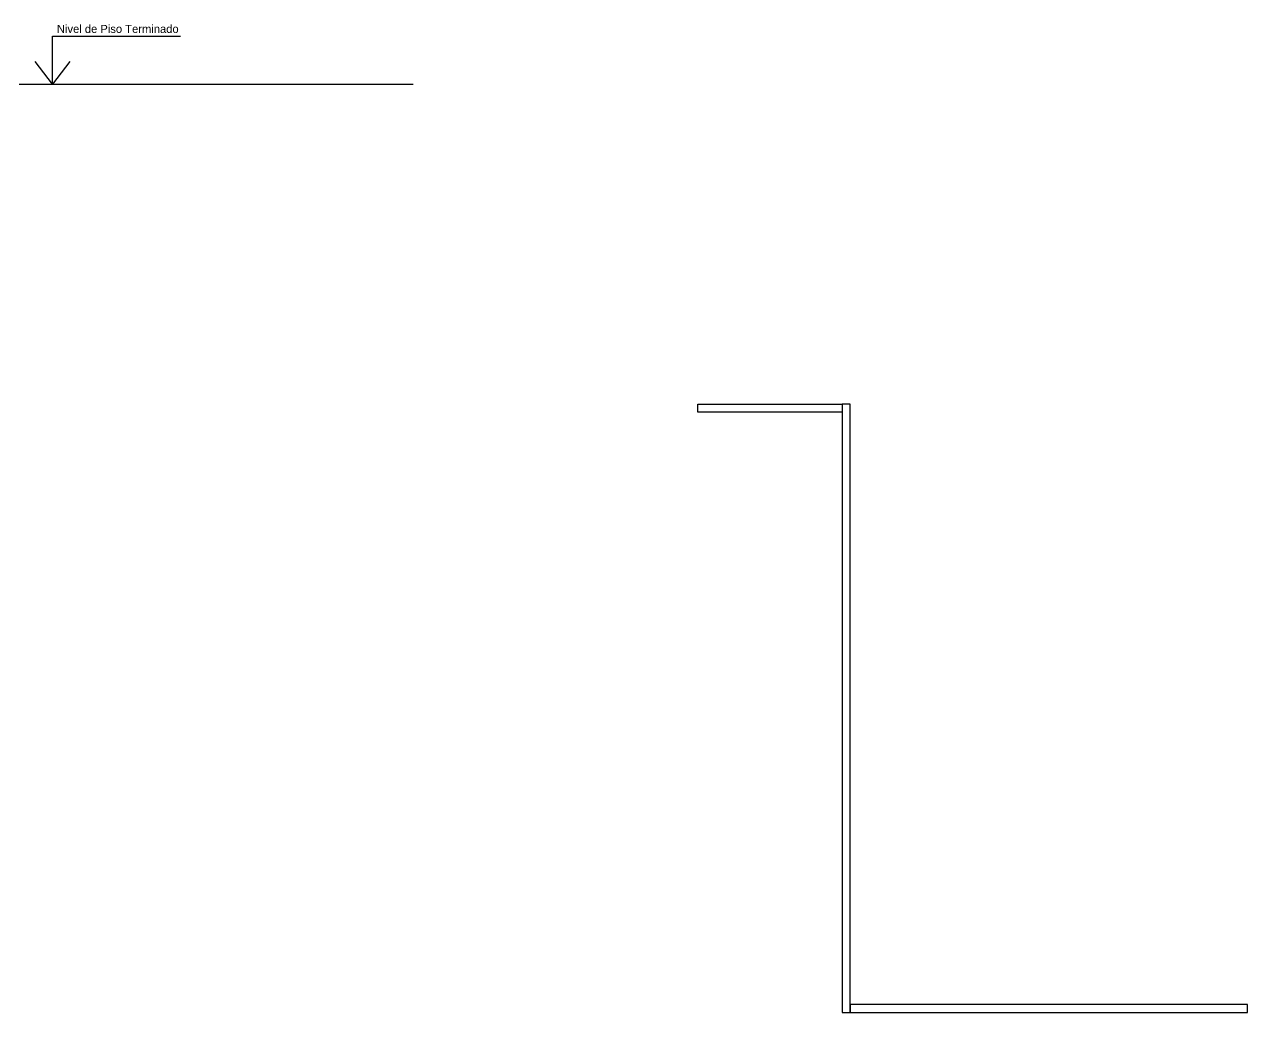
# Model space of a CAD drawing. Extents: x 465 to 637, y -105 to -61.
# Drawn here: x 629.43 to 637.07, y -84.51 to -78.34 of the extents above; entities that cross this region are included whole.
import ezdxf

# ---------------------------------------------------------------- set-up
doc = ezdxf.new("R2010")
doc.units = 0
for name, color, linetype in [('0.1', 1, 'Continuous'), ('0.2', 2, 'Continuous'), ('A-Texto', 3, 'Continuous'), ('HoAo', 5, 'Continuous')]:
    doc.layers.add(name, color=color, linetype=linetype)
doc.styles.get("Standard").update_dxf_attribs({"font": 'arial.ttf'})

msp = doc.modelspace()

# ---------------------------------------------------------------- linework, layer by layer
for points in [[(633.6399, -80.7097), (634.5399, -80.7097), (634.5399, -80.7597), (633.6399, -80.7597)], [(634.5399, -84.5108), (634.5899, -84.5108), (634.5899, -80.7097), (634.5399, -80.7097)], [(634.5899, -84.5108), (637.0743, -84.5108), (637.0743, -84.4608), (634.5899, -84.4608)]]:
    msp.add_lwpolyline(points, close=True)
at = {"layer": '0.1', "color": 5}
msp.add_lwpolyline([(524.0143, -78.7094), (631.8609, -78.7094)], dxfattribs=at)
at = {"layer": 'A-Texto'}
for points in [[(629.6065, -78.7094), (629.6065, -78.4094), (630.4065, -78.4094)], [(629.7151, -78.568), (629.6065, -78.7094), (629.4979, -78.568)]]:
    msp.add_lwpolyline(points, dxfattribs=at)
at = {"layer": 'HoAo', "linetype": 'Continuous'}
msp.add_line((626.4184, -78.7094), (629.6065, -78.7094), dxfattribs=at)

# ---------------------------------------------------------------- texts
at = {"layer": '0.2', "color": 2, "insert": (629.6334, -78.3391), "char_height": 0.05, "width": 0.88523, "attachment_point": 1}
msp.add_mtext('Nivel de Piso Terminado', dxfattribs=at)

doc.saveas('drawing.dxf')
